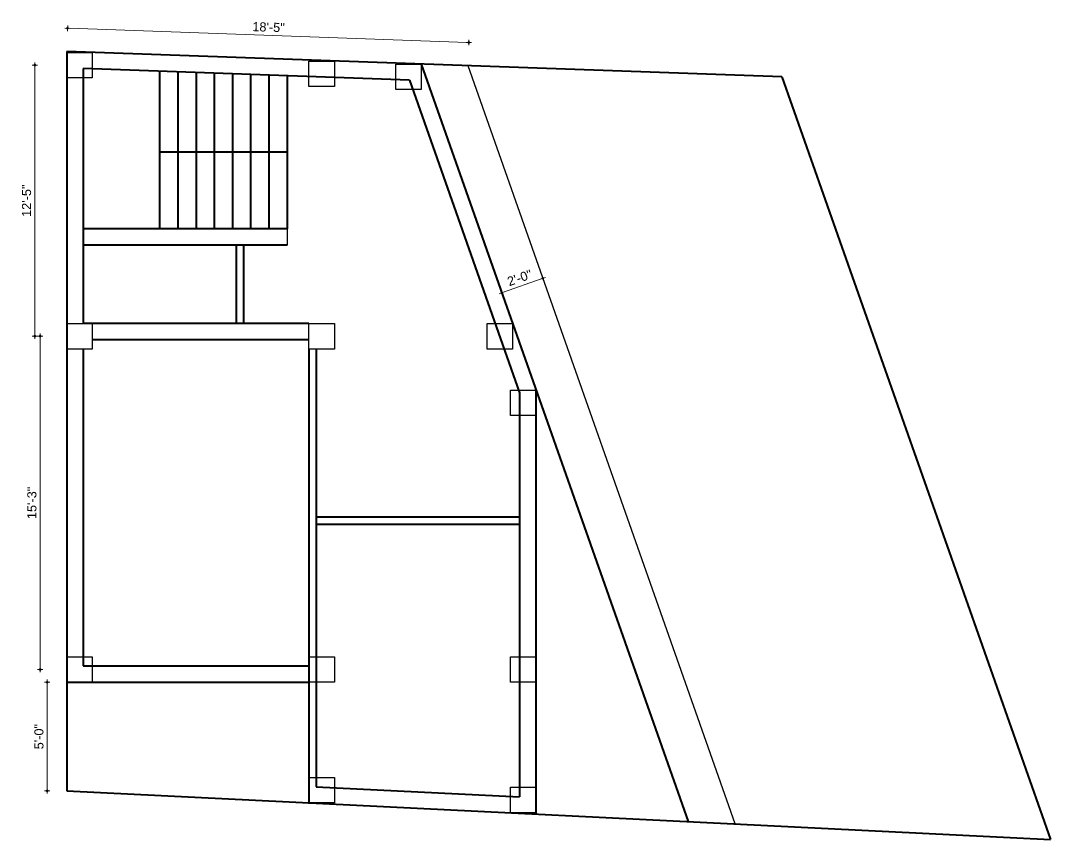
# Model space of a CAD drawing. Header units: inches. Extents: x -4105 to 11866, y -15821 to -3174.
# Drawn here: x 6471 to 7036, y -15821 to -15371 of the extents above; entities that cross this region are included whole.
import ezdxf

# ---------------------------------------------------------------- set-up
doc = ezdxf.new("R2010")
doc.units = ezdxf.units.IN
doc.header["$LTSCALE"] = 0.5
doc.header["$MEASUREMENT"] = 0
doc.header["$PDMODE"] = 66
for name, color, linetype, lineweight in [('hatch', 9, 'Continuous', 0), ('ns_WALL', 21, 'Continuous', 40), ('Toilet', 7, 'Continuous', 25)]:
    doc.layers.add(name, color=color, linetype=linetype, lineweight=lineweight)
doc.styles.get("Standard").update_dxf_attribs({"font": 'arial.ttf'})
doc.dimstyles.new('S8', dxfattribs={"dimtxt": 5, "dimasz": 1, "dimexe": 6, "dimexo": 18, "dimgap": 1.9375, "dimtad": 1, "dimdec": 0, "dimzin": 3, "dimdsep": 46, "dimlunit": 4, "dimtxsty": 'Standard', "dimblk": 'dot 2', "dimcen": 12, "dimse1": 1, "dimse2": 1, "dimclrd": 1, "dimclre": 1, "dimclrt": 256, "dimadec": 0, "dimazin": 0, "dimtfac": 0.75, "dimtdec": 0, "dimtix": 1, "dimtmove": 1, "dimatfit": 3, "dimldrblk": 'DOT', "dimfxl": 1, "dimtolj": 1, "dimtzin": 0, "dimlwd": 9, "dimlwe": 9, "dimarcsym": 0})

# ---------------------------------------------------------------- blocks, each defined once
blk = doc.blocks.new('dot1')
at = {"layer": 'hatch'}
h = blk.add_hatch(color=256, dxfattribs=at)
edge = h.paths.add_edge_path()
edge.add_arc((0, 0), 1, 0, 360)
for p, q in [((3, 0), (-3, 0)), ((0, 3), (0, -3))]:
    blk.add_line(p, q, dxfattribs=at)
blk.add_circle((0, 0), 1, dxfattribs=at)
blk = doc.blocks.new('dot 2')
at = {"layer": 'hatch', "xscale": 0.5, "yscale": 0.5, "zscale": 0.5}
blk.add_blockref('dot1', (0, 0), dxfattribs=at)
blk = doc.blocks.new('*D617')
at = {"layer": 'Defpoints', "color": 0, "transparency": 16777216}
for p in [(6481.29, -15544.61), (6502.97, -15544.61), (6502.97, -15727.65)]:
    blk.add_point(p, dxfattribs=at)
at = {"layer": 'Toilet', "color": 1, "lineweight": 9, "transparency": 16777216}
blk.add_line((6481.29, -15726.65), (6481.29, -15545.61), dxfattribs=at)
for p, rotation in [((6481.29, -15544.61), 90), ((6481.29, -15727.65), 270)]:
    blk.add_blockref('dot 2', p, dxfattribs=dict(at, rotation=rotation))
at = {"layer": 'Toilet', "transparency": 16777216, "insert": (6476.8, -15636.13), "char_height": 5, "attachment_point": 5, "rotation": 90}
blk.add_mtext('\\A1;15\'-3"', dxfattribs=at)
blk = doc.blocks.new('_Dot')
at = {"color": 0, "linetype": 'ByBlock', "lineweight": -2}
blk.add_line((-0.5, 0), (-1, 0), dxfattribs=at)
at = {"color": 0, "linetype": 'ByBlock', "const_width": 0.5}
blk.add_lwpolyline([(-0.25, 0, 1), (0.25, 0, 1)], format="xyb", close=True, dxfattribs=at)
blk = doc.blocks.new('*D618')
at = {"layer": 'Defpoints', "color": 0, "transparency": 16777216}
for p in [(6478.36, -15395.78), (6502.97, -15395.78), (6502.97, -15544.61)]:
    blk.add_point(p, dxfattribs=at)
at = {"layer": 'Toilet', "color": 1, "lineweight": 9, "transparency": 16777216}
blk.add_line((6478.36, -15543.61), (6478.36, -15396.78), dxfattribs=at)
for p, rotation in [((6478.36, -15395.78), 90), ((6478.36, -15544.61), 270)]:
    blk.add_blockref('dot 2', p, dxfattribs=dict(at, rotation=rotation))
at = {"layer": 'Toilet', "transparency": 16777216, "insert": (6473.87, -15470.19), "char_height": 5, "attachment_point": 5, "rotation": 90}
blk.add_mtext('\\A1;12\'-5"', dxfattribs=at)
blk = doc.blocks.new('*D619')
at = {"layer": 'Defpoints', "color": 0, "transparency": 16777216}
for p in [(6757.55, -15512.79), (6763.48, -15529.63), (6740.85, -15537.61)]:
    blk.add_point(p, dxfattribs=at)
at = {"layer": 'Toilet', "color": 1, "lineweight": 9, "transparency": 16777216}
blk.add_line((6735.85, -15520.44), (6756.6, -15513.13), dxfattribs=at)
for p, rotation in [((6757.55, -15512.79), 19.41503730319384), ((6734.91, -15520.77), 199.4150373031938)]:
    blk.add_blockref('dot 2', p, dxfattribs=dict(at, rotation=rotation))
at = {"layer": 'Toilet', "transparency": 16777216, "insert": (6744.74, -15512.55), "char_height": 5, "attachment_point": 5, "rotation": 19.415}
blk.add_mtext('\\A1;2\'-0"', dxfattribs=at)
blk = doc.blocks.new('*D620')
at = {"layer": 'Defpoints', "color": 0, "transparency": 16777216}
for p in [(6496.42, -15375.48), (6495.97, -15388.28), (6716.4, -15396.06)]:
    blk.add_point(p, dxfattribs=at)
at = {"layer": 'Toilet', "color": 1, "lineweight": 9, "transparency": 16777216}
blk.add_line((6715.86, -15383.22), (6497.42, -15375.51), dxfattribs=at)
for p, rotation in [((6496.42, -15375.48), 177.9779001232582), ((6716.86, -15383.26), 357.9779001232581)]:
    blk.add_blockref('dot 2', p, dxfattribs=dict(at, rotation=rotation))
at = {"layer": 'Toilet', "transparency": 16777216, "insert": (6606.8, -15374.88), "char_height": 5, "attachment_point": 5, "rotation": 357.9779}
blk.add_mtext('\\A1;18\'-5"', dxfattribs=at)
blk = doc.blocks.new('*D616')
at = {"layer": 'Defpoints', "color": 0, "transparency": 16777216}
for p in [(6509.97, -15734.65), (6485.16, -15794.28), (6495.97, -15794.28)]:
    blk.add_point(p, dxfattribs=at)
at = {"layer": 'Toilet', "color": 1, "lineweight": 9, "transparency": 16777216}
blk.add_line((6485.16, -15735.65), (6485.16, -15793.28), dxfattribs=at)
for p, rotation in [((6485.16, -15734.65), 90), ((6485.16, -15794.28), 270)]:
    blk.add_blockref('dot 2', p, dxfattribs=dict(at, rotation=rotation))
at = {"layer": 'Toilet', "transparency": 16777216, "insert": (6480.67, -15764.47), "char_height": 5, "attachment_point": 5, "rotation": 90}
blk.add_mtext('\\A1;5\'-0"', dxfattribs=at)

msp = doc.modelspace()

# ---------------------------------------------------------------- linework, layer by layer
at = {"layer": 'ns_WALL'}
for p, q in [((6888.73, -15402.15), (6495.97, -15388.28)), ((6495.97, -15388.28), (6495.97, -15794.28)), ((6684.19, -15403.93), (6504.97, -15397.61)), ((6504.97, -15397.61), (6504.97, -15537.61)), ((6546.97, -15399.09), (6546.97, -15485.61)), ((6690.64, -15395.16), (6837.26, -15811.16)), ((6556.97, -15399.44), (6556.97, -15485.61)), ((6566.97, -15399.79), (6566.97, -15485.61)), ((6576.97, -15400.15), (6576.97, -15485.61)), ((6586.97, -15400.5), (6586.97, -15485.61)), ((6596.97, -15400.85), (6596.97, -15485.61)), ((6606.97, -15401.21), (6606.97, -15485.61)), ((6616.97, -15401.56), (6616.97, -15485.61)), ((6684.19, -15403.93), (6744.72, -15575.67)), ((6888.73, -15402.15), (7036.32, -15820.9)), ((6616.97, -15443.59), (6546.97, -15443.59)), ((6616.97, -15485.61), (6504.97, -15485.61)), ((6616.97, -15494.61), (6504.97, -15494.61)), ((6588.97, -15494.61), (6588.97, -15537.61)), ((6592.97, -15494.61), (6592.97, -15537.61)), ((6628.97, -15537.61), (6504.97, -15537.61)), ((6504.97, -15551.61), (6504.97, -15725.65)), ((6628.97, -15546.61), (6509.97, -15546.61)), ((6628.97, -15551.61), (6628.97, -15801.33)), ((6632.97, -15551.61), (6632.97, -15792.02)), ((6753.72, -15574.13), (6753.72, -15806.98)), ((6744.72, -15575.67), (6744.72, -15797.53)), ((6632.97, -15643.85), (6744.72, -15643.85)), ((6632.97, -15647.85), (6744.72, -15647.85)), ((6504.97, -15725.65), (6628.97, -15725.65)), ((6495.97, -15734.65), (6628.97, -15734.65)), ((6495.97, -15794.28), (7036.32, -15820.9)), ((6632.97, -15792.02), (6744.72, -15797.53))]:
    msp.add_line(p, q, dxfattribs=at)
at = {"layer": 'Toilet'}
for p, q in [((6716.4, -15396.06), (6495.97, -15388.28)), ((6495.97, -15388.28), (6495.97, -15794.28)), ((6837.24, -15811.09), (6690.64, -15395.16)), ((6863.13, -15812.37), (6716.4, -15396.06)), ((6616.97, -15485.61), (6616.97, -15494.61)), ((6495.97, -15794.28), (6863.13, -15812.37))]:
    msp.add_line(p, q, dxfattribs=at)
for points in [[(6495.97, -15388.78), (6509.97, -15388.78), (6509.97, -15402.78), (6495.97, -15402.78)], [(6628.97, -15393.47), (6642.97, -15393.47), (6642.97, -15407.47), (6628.97, -15407.47)], [(6676.64, -15395.16), (6690.64, -15395.16), (6690.64, -15409.16), (6676.64, -15409.16)], [(6495.97, -15537.61), (6509.97, -15537.61), (6509.97, -15551.61), (6495.97, -15551.61)], [(6628.97, -15537.61), (6642.97, -15537.61), (6642.97, -15551.61), (6628.97, -15551.61)], [(6726.85, -15537.61), (6740.85, -15537.61), (6740.85, -15551.61), (6726.85, -15551.61)], [(6739.72, -15574.13), (6753.72, -15574.13), (6753.72, -15588.13), (6739.72, -15588.13)], [(6495.97, -15720.65), (6509.97, -15720.65), (6509.97, -15734.65), (6495.97, -15734.65)], [(6628.97, -15720.65), (6642.97, -15720.65), (6642.97, -15734.65), (6628.97, -15734.65)], [(6739.72, -15720.65), (6753.72, -15720.65), (6753.72, -15734.65), (6739.72, -15734.65)], [(6628.97, -15786.83), (6642.97, -15786.83), (6642.97, -15800.83), (6628.97, -15800.83)], [(6739.72, -15792.29), (6753.72, -15792.29), (6753.72, -15806.29), (6739.72, -15806.29)]]:
    msp.add_lwpolyline(points, close=True, dxfattribs=at)

# ---------------------------------------------------------------- dimensions: what is measured, and where the dimension line sits
for p1, p2, distance, picture, middle in [((6716.4, -15396.06), (6495.97, -15388.28), -12.81, '*D620', (6606.8, -15374.88)), ((6740.85, -15537.61), (6763.48, -15529.63), 17.86, '*D619', (6744.74, -15512.55))]:
    dim = msp.add_aligned_dim(p1=p1, p2=p2, distance=distance, dimstyle='S8', override={"dimfxl": 2, "dimfxlon": 1, "dimarcsym": 1}, dxfattribs=at)
    dim.commit()
    dim.dimension.update_dxf_attribs({"geometry": picture, "text_midpoint": middle})
for base, p1, p2, picture, middle in [((6478.36, -15395.78), (6502.97, -15544.61), (6502.97, -15395.78), '*D618', (6473.87, -15470.19)), ((6481.29, -15544.61), (6502.97, -15727.65), (6502.97, -15544.61), '*D617', (6476.8, -15636.13)), ((6485.16, -15794.28), (6509.97, -15734.65), (6495.97, -15794.28), '*D616', (6480.67, -15764.47))]:
    dim = msp.add_linear_dim(base=base, p1=p1, p2=p2, angle=90, dimstyle='S8', override={"dimfxl": 2, "dimfxlon": 1, "dimarcsym": 1}, dxfattribs=at)
    dim.commit()
    dim.dimension.update_dxf_attribs({"geometry": picture, "text_midpoint": middle})

doc.saveas('drawing.dxf')
